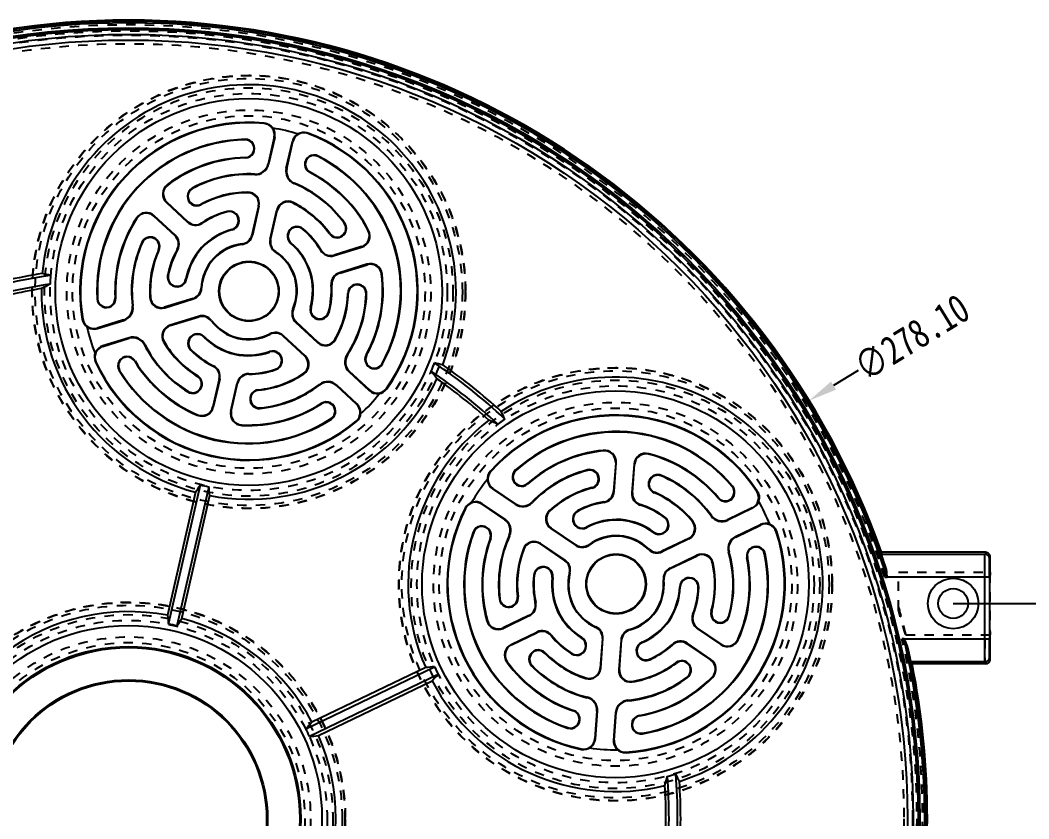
# Model space of a CAD drawing. Header units: millimetres. Extents: x -2414 to 10498, y -2238 to 649.
# Drawn here: x 61.9 to 237.4, y 76.9 to 216 of the extents above; entities that cross this region are included whole.
import ezdxf

# ---------------------------------------------------------------- set-up
doc = ezdxf.new("R2010")
doc.units = ezdxf.units.MM
doc.header["$LTSCALE"] = 16.335
doc.header["$PDMODE"] = 3
doc.header["$PDSIZE"] = 0.3125
doc.linetypes.add('HIDDEN', pattern=[0.2, 0.1, -0.1])
doc.layers.get('0').update_dxf_attribs({"linetype": 'CONTINUOUS'})
doc.layers.get('Defpoints').update_dxf_attribs({"linetype": 'CONTINUOUS'})
doc.layers.add('DEFAULT_2', color=8, linetype='HIDDEN')
doc.styles.get("Standard").update_dxf_attribs({"font": 'txt', "width": 0.8})
doc.dimstyles.new('01', dxfattribs={"dimtxt": 5, "dimasz": 5, "dimexe": 0, "dimexo": 0, "dimgap": 0, "dimtad": 0, "dimzin": 0, "dimdsep": 46, "dimtxsty": 'Standard', "dimcen": 0, "dimclrd": 4, "dimclre": 4, "dimclrt": 6, "dimazin": 0, "dimtfac": 1, "dimtofl": 0, "dimtmove": 0, "dimatfit": 3, "dimfxl": 0, "dimtolj": 1, "dimtzin": 0, "dimarcsym": 0})

# ---------------------------------------------------------------- blocks, each defined once
blk = doc.blocks.new('*D135')
at = {"color": 4, "linetype": 'ByBlock', "lineweight": -2, "transparency": 16777216}
blk.add_line((207.7, 154.97), (203.44, 152.35), dxfattribs=at)
at = {"color": 4, "linetype": 'ByBlock', "transparency": 16777216}
blk.add_solid([(203.01, 153.06), (203.88, 151.64), (199.18, 149.73)], dxfattribs=at)
at = {"layer": 'Defpoints', "color": 0, "linetype": 'ByBlock', "transparency": 16777216}
for p in [(199.18, 149.73), (-37.74, 4.11)]:
    blk.add_point(p, dxfattribs=at)
at = {"color": 6, "linetype": 'ByBlock', "transparency": 16777216, "insert": (217.07, 160.73), "char_height": 5, "attachment_point": 5, "rotation": 31.5755}
blk.add_mtext('\\A1;∅278.10', dxfattribs=at)
blk = doc.blocks.new('*D184')
at = {"color": 4, "linetype": 'ByBlock', "lineweight": -2, "transparency": 16777216}
for p, q in [((224.27, 114.42), (437.89, 114.42)), ((437.89, 109.42), (437.89, 90.66)), ((437.89, 44.42), (437.89, 75.99)), ((224.27, 39.42), (437.89, 39.42))]:
    blk.add_line(p, q, dxfattribs=at)
at = {"color": 4, "linetype": 'ByBlock', "transparency": 16777216}
for points in [[(437.05, 109.42), (438.72, 109.42), (437.89, 114.42)], [(437.05, 44.42), (438.72, 44.42), (437.89, 39.42)]]:
    blk.add_solid(points, dxfattribs=at)
at = {"layer": 'Defpoints', "color": 0, "linetype": 'ByBlock', "transparency": 16777216}
for p in [(224.27, 114.42), (224.27, 39.42), (437.89, 39.42)]:
    blk.add_point(p, dxfattribs=at)
at = {"color": 6, "linetype": 'ByBlock', "transparency": 16777216, "insert": (437.89, 83.32), "char_height": 5, "attachment_point": 5, "rotation": 90}
blk.add_mtext('\\A1;75.00', dxfattribs=at)

msp = doc.modelspace()

# ---------------------------------------------------------------- linework, layer by layer
at = {"color": 7, "linetype": 'Continuous'}
for p, q in [((104.343, 198.061), (104.335, 197.97)), ((100.997, 195.135), (100.995, 195.224)), ((106.071, 195.578), (105.004, 190.9)), ((106.158, 195.558), (105.09, 190.88)), ((106.158, 195.558), (106.071, 195.578)), ((111.967, 196.322), (111.935, 196.236)), ((108.18, 190.175), (109.247, 194.853)), ((108.266, 190.155), (109.334, 194.833)), ((109.334, 194.833), (109.247, 194.853)), ((101.067, 192.068), (101.069, 191.979)), ((113.713, 192.234), (113.754, 192.313)), ((105.004, 190.9), (105.09, 190.88)), ((108.18, 190.175), (108.266, 190.155)), ((102.706, 189.081), (102.711, 189.17)), ((112.32, 189.501), (112.28, 189.422)), ((82.264, 186.766), (82.199, 186.827)), ((87.479, 187.342), (87.532, 187.271)), ((91.864, 186.648), (91.822, 186.726)), ((109.548, 187.521), (109.582, 187.603)), ((101.459, 186.024), (101.46, 185.934)), ((87.38, 184.269), (87.319, 184.204)), ((87.319, 184.204), (90.973, 180.815)), ((91.034, 180.88), (87.38, 184.269)), ((93.332, 183.932), (93.374, 183.853)), ((97.88, 182.578), (97.857, 182.664)), ((103.338, 183.599), (102.188, 178.555)), ((103.425, 183.58), (102.274, 178.535)), ((103.425, 183.58), (103.338, 183.599)), ((105.364, 177.83), (106.514, 182.875)), ((105.45, 177.811), (106.601, 182.855)), ((106.601, 182.855), (106.514, 182.875)), ((109.346, 184.225), (109.306, 184.145)), ((82.081, 181.524), (82.156, 181.475)), ((85.199, 181.918), (85.138, 181.852)), ((85.138, 181.852), (88.792, 178.463)), ((88.852, 178.528), (85.199, 181.918)), ((90.973, 180.815), (91.034, 180.88)), ((93.552, 180.613), (93.502, 180.687)), ((98.694, 179.527), (98.717, 179.441)), ((111.076, 179.567), (111.134, 179.635)), ((118.262, 180.626), (118.334, 180.678)), ((122.515, 179.35), (122.436, 179.309)), ((88.792, 178.463), (88.852, 178.528)), ((102.188, 178.555), (102.274, 178.535)), ((105.364, 177.83), (105.45, 177.811)), ((115.762, 178.815), (115.69, 178.763)), ((83.103, 177.202), (83.021, 177.239)), ((85.921, 175.942), (86.002, 175.906)), ((89.247, 175.972), (89.17, 176.016)), ((93.432, 176.406), (93.498, 176.346)), ((100.52, 176.939), (100.509, 177.028)), ((106.252, 175.632), (106.301, 175.706)), ((109.02, 177.172), (108.962, 177.104)), ((114.124, 175.92), (114.201, 175.965)), ((121.271, 176.538), (116.509, 175.069)), ((116.536, 174.984), (121.298, 176.453)), ((121.298, 176.453), (121.271, 176.538)), ((126.963, 176.57), (127.049, 176.596)), ((95.558, 174.434), (95.493, 174.495)), ((116.509, 175.069), (116.536, 174.984)), ((112.408, 172.078), (112.323, 172.051)), ((122.217, 173.473), (117.455, 172.004)), ((117.481, 171.919), (122.243, 173.388)), ((122.243, 173.388), (122.217, 173.473)), ((87.612, 171.509), (87.524, 171.525)), ((90.715, 170.925), (90.802, 170.909)), ((109.637, 171.223), (109.722, 171.249)), ((117.455, 172.004), (117.481, 171.919)), ((124.855, 171.766), (124.767, 171.755)), ((93.432, 169.299), (93.343, 169.304)), ((115.991, 169.871), (116.08, 169.877)), ((75.324, 167.459), (75.235, 167.455)), ((78.387, 167.619), (78.476, 167.624)), ((84.444, 167.681), (84.533, 167.687)), ((91.946, 167.515), (87.002, 165.989)), ((87.029, 165.904), (91.973, 167.43)), ((91.973, 167.43), (91.946, 167.515)), ((118.975, 168.402), (118.886, 168.405)), ((122.061, 168.315), (122.15, 168.313)), ((81.489, 166.208), (81.4, 166.197)), ((87.002, 165.989), (87.029, 165.904)), ((109.326, 165.673), (109.408, 165.639)), ((112.48, 165.961), (112.394, 165.984)), ((115.528, 165.141), (115.614, 165.117)), ((72.658, 163.903), (72.747, 163.918)), ((79.847, 163.781), (75.263, 162.366)), ((75.289, 162.281), (79.874, 163.696)), ((79.874, 163.696), (79.847, 163.781)), ((92.907, 164.402), (87.963, 162.876)), ((87.989, 162.791), (92.933, 164.317)), ((92.933, 164.317), (92.907, 164.402)), ((95.166, 163.681), (95.095, 163.627)), ((109.891, 163.422), (109.83, 163.356)), ((109.83, 163.356), (113.624, 159.837)), ((113.684, 159.903), (109.891, 163.422)), ((75.263, 162.366), (75.289, 162.281)), ((87.963, 162.876), (87.989, 162.791)), ((80.808, 160.668), (76.223, 159.254)), ((76.25, 159.168), (80.834, 160.583)), ((80.834, 160.583), (80.808, 160.668)), ((86.829, 159.952), (86.906, 159.997)), ((93.838, 160.805), (93.901, 160.868)), ((99.816, 160.636), (99.797, 160.549)), ((105.327, 161.363), (105.367, 161.283)), ((107.675, 161.033), (107.615, 160.968)), ((107.615, 160.968), (111.408, 157.449)), ((111.469, 157.514), (107.675, 161.033)), ((113.624, 159.837), (113.684, 159.903)), ((116.723, 160.318), (116.646, 160.362)), ((76.223, 159.254), (76.25, 159.168)), ((83.558, 159.503), (83.478, 159.463)), ((91.603, 158.575), (91.54, 158.512)), ((105.277, 158.196), (105.248, 158.28)), ((74.964, 156.431), (75.046, 156.469)), ((81.791, 156.59), (81.867, 156.636)), ((99.172, 157.809), (99.191, 157.896)), ((111.408, 157.449), (111.469, 157.514)), ((118.748, 157.709), (118.822, 157.66)), ((122.154, 157.635), (122.076, 157.678)), ((79.17, 154.996), (79.094, 154.949)), ((95.469, 155.809), (95.43, 155.729)), ((106.323, 155.217), (106.353, 155.133)), ((119.174, 154.81), (119.113, 154.745)), ((119.113, 154.745), (122.631, 151.482)), ((122.692, 151.547), (119.174, 154.81)), ((124.845, 156.163), (124.923, 156.12)), ((92.705, 153.959), (92.751, 154.035)), ((96.497, 153.495), (95.388, 148.636)), ((96.584, 153.475), (95.475, 148.616)), ((96.584, 153.475), (96.497, 153.495)), ((98.516, 147.923), (99.624, 152.781)), ((98.603, 147.903), (99.711, 152.762)), ((99.711, 152.762), (99.624, 152.781)), ((101.64, 154.402), (101.641, 154.312)), ((111.222, 154.388), (111.172, 154.462)), ((91.087, 151.33), (91.04, 151.255)), ((103.329, 151.536), (103.32, 151.624)), ((113.975, 152.564), (114.03, 152.494)), ((116.958, 152.422), (116.898, 152.357)), ((116.898, 152.357), (120.415, 149.094)), ((120.476, 149.159), (116.958, 152.422)), ((122.631, 151.482), (122.692, 151.547)), ((125.705, 151.802), (125.631, 151.855)), ((114.304, 149.173), (114.256, 149.248)), ((95.388, 148.636), (95.475, 148.616)), ((98.516, 147.923), (98.603, 147.903)), ((103.647, 148.465), (103.656, 148.377)), ((120.415, 149.094), (120.476, 149.159)), ((92.678, 147.185), (92.713, 147.267)), ((115.974, 146.6), (116.023, 146.526)), ((120.387, 146.069), (120.329, 146.139)), ((100.416, 145.42), (100.42, 145.509)), ((167.566, 144.198), (167.573, 144.287)), ((95.784, 142.957), (95.764, 142.871)), ((163.353, 141.073), (163.362, 140.984)), ((171.267, 140.48), (171.245, 140.394)), ((165.516, 138.888), (165.144, 133.918)), ((165.233, 133.911), (165.605, 138.881)), ((165.605, 138.881), (165.516, 138.888)), ((143.701, 137.454), (143.769, 137.394)), ((148.144, 137.587), (148.085, 137.654)), ((160.611, 137.58), (160.589, 137.666)), ((168.714, 138.648), (168.342, 133.678)), ((168.431, 133.672), (168.803, 138.642)), ((168.803, 138.642), (168.714, 138.648)), ((150.179, 135.292), (150.238, 135.225)), ((173.458, 136.618), (173.493, 136.7)), ((92.376, 133.776), (87.491, 112.359)), ((87.687, 110.828), (93.217, 135.07)), ((94.676, 134.738), (89.146, 110.495)), ((144.124, 134.46), (144.074, 134.386)), ((144.074, 134.386), (148.038, 131.683)), ((148.088, 131.757), (144.124, 134.46)), ((161.383, 134.591), (161.405, 134.505)), ((165.144, 133.918), (165.233, 133.911)), ((168.342, 133.678), (168.431, 133.672)), ((172.25, 133.778), (172.215, 133.696)), ((185.788, 134.77), (185.856, 134.827)), ((190.162, 133.978), (190.086, 133.927)), ((89.987, 111.79), (94.872, 133.207)), ((142.289, 131.768), (142.239, 131.694)), ((142.239, 131.694), (146.203, 128.992)), ((146.254, 129.065), (142.289, 131.768)), ((148.038, 131.683), (148.088, 131.757)), ((151.009, 131.987), (150.945, 132.049)), ((163.48, 132.009), (163.466, 132.097)), ((183.434, 132.803), (183.366, 132.746)), ((139.297, 130.993), (139.378, 130.952)), ((154.004, 130.595), (154.064, 130.529)), ((158.971, 130.504), (158.929, 130.583)), ((169.792, 131.536), (169.819, 131.621)), ((189.298, 131.079), (184.975, 128.997)), ((189.336, 130.999), (185.014, 128.916)), ((189.336, 130.999), (189.298, 131.079)), ((146.203, 128.992), (146.254, 129.065)), ((166.429, 129.007), (166.423, 128.918)), ((174.027, 129.377), (174.08, 129.449)), ((178.953, 128.727), (178.884, 128.671)), ((182.121, 129.659), (182.194, 129.711)), ((184.975, 128.997), (185.014, 128.916)), ((140.797, 126.809), (140.714, 126.84)), ((154.276, 127.54), (154.225, 127.466)), ((154.225, 127.466), (158.501, 124.552)), ((158.551, 124.625), (154.276, 127.54)), ((160.45, 127.715), (160.491, 127.636)), ((172.15, 126.839), (172.097, 126.767)), ((186.389, 126.062), (190.712, 128.144)), ((186.427, 125.981), (190.75, 128.064)), ((190.75, 128.064), (190.712, 128.144)), ((193.556, 126.933), (193.469, 126.904)), ((143.678, 125.754), (143.761, 125.723)), ((147.057, 126.189), (146.976, 126.226)), ((152.441, 124.848), (152.391, 124.774)), ((152.391, 124.774), (156.666, 121.86)), ((156.716, 121.934), (152.441, 124.848)), ((166.213, 126.116), (166.219, 126.205)), ((178.229, 125.747), (173.568, 123.502)), ((178.268, 125.667), (173.606, 123.421)), ((178.268, 125.667), (178.229, 125.747)), ((186.389, 126.062), (186.427, 125.981)), ((149.448, 123.911), (149.531, 123.879)), ((158.501, 124.552), (158.551, 124.625)), ((160.872, 124.576), (160.82, 124.648)), ((171.265, 123.798), (171.327, 123.862)), ((173.568, 123.502), (173.606, 123.421)), ((185.166, 123.337), (185.252, 123.361)), ((191.448, 123.018), (191.536, 123.036)), ((211.799, 123.32), (211.799, 123.001)), ((211.799, 123.001), (229.814, 123.001)), ((229.92, 123.32), (211.8, 123.32)), ((229.92, 123.32), (229.814, 123.001)), ((156.666, 121.86), (156.716, 121.934)), ((174.981, 120.567), (179.643, 122.812)), ((175.02, 120.486), (179.681, 122.732)), ((179.681, 122.732), (179.643, 122.812)), ((182.463, 121.44), (182.376, 121.421)), ((188.443, 122.404), (188.356, 122.386)), ((230.614, 122.202), (230.72, 122.519)), ((230.72, 119.869), (230.72, 122.519)), ((157.56, 119.718), (157.474, 119.739)), ((174.981, 120.567), (175.02, 120.486)), ((151.347, 119.32), (151.259, 119.33)), ((154.484, 118.964), (154.573, 118.953)), ((173.816, 118.501), (173.905, 118.509)), ((230.561, 119.006), (212.757, 119.006)), ((229.761, 108.233), (229.761, 119.006)), ((230.561, 119.006), (230.561, 108.233)), ((176.746, 117.297), (176.657, 117.301)), ((179.901, 117.183), (179.99, 117.18)), ((145.361, 115.207), (145.273, 115.196)), ((148.425, 115.581), (148.514, 115.592)), ((151.595, 114.573), (151.508, 114.554)), ((158.079, 114.184), (157.999, 114.145)), ((155.467, 112.925), (155.547, 112.964)), ((172.48, 113.106), (172.553, 113.056)), ((178.95, 112.526), (179.033, 112.494)), ((182.234, 113.051), (182.148, 113.075)), ((143.112, 111.379), (143.198, 111.402)), ((150.426, 112.327), (145.936, 110.164)), ((150.465, 112.246), (145.975, 110.084)), ((150.465, 112.246), (150.426, 112.327)), ((174.876, 111.473), (174.802, 111.522)), ((185.209, 112.225), (185.294, 112.201)), ((145.936, 110.164), (145.975, 110.084)), ((147.329, 107.274), (151.818, 109.437)), ((147.367, 107.194), (151.857, 109.357)), ((151.857, 109.357), (151.818, 109.437)), ((154.342, 108.87), (154.273, 108.814)), ((162.083, 110.328), (162.046, 110.247)), ((167.946, 109.889), (167.971, 109.804)), ((179.771, 110.131), (179.721, 110.057)), ((179.721, 110.057), (183.839, 107.25)), ((183.889, 107.324), (179.771, 110.131)), ((230.72, 104.721), (230.72, 108.97)), ((147.329, 107.274), (147.367, 107.194)), ((159.576, 108.393), (159.623, 108.468)), ((163.201, 108.293), (162.815, 103.134)), ((162.904, 103.127), (163.29, 108.287)), ((163.29, 108.287), (163.201, 108.293)), ((166.45, 108.05), (166.063, 102.891)), ((166.152, 102.884), (166.538, 108.044)), ((166.538, 108.044), (166.45, 108.05)), ((170.138, 107.602), (170.102, 107.684)), ((175.384, 107.296), (175.444, 107.23)), ((177.964, 107.48), (177.914, 107.407)), ((177.914, 107.407), (182.032, 104.6)), ((182.082, 104.673), (177.964, 107.48)), ((183.839, 107.25), (183.889, 107.324)), ((186.863, 108.104), (186.781, 108.141)), ((215.718, 108.233), (230.561, 108.233)), ((141.743, 106.314), (141.663, 106.276)), ((153.154, 105.763), (153.218, 105.826)), ((157.9, 105.718), (157.852, 105.642)), ((146.556, 104.228), (146.629, 104.28)), ((150.952, 103.6), (150.888, 103.538)), ((171.397, 104.708), (171.433, 104.626)), ((176.096, 104.046), (176.043, 104.118)), ((182.032, 104.6), (182.082, 104.673)), ((229.814, 104.238), (216.951, 104.238)), ((229.92, 103.92), (217.123, 103.92)), ((229.814, 104.238), (229.92, 103.92)), ((230.72, 104.721), (230.614, 105.037)), ((111.575, 92.613), (133.977, 103.404)), ((134.626, 102.056), (112.224, 91.265)), ((132.44, 103.254), (112.65, 93.721)), ((162.815, 103.134), (162.904, 103.127)), ((166.063, 102.891), (166.152, 102.884)), ((187.463, 102.893), (187.536, 102.842)), ((113.76, 91.415), (133.551, 100.948)), ((160.305, 101.371), (160.332, 101.455)), ((168.372, 100.767), (168.358, 100.855)), ((177.952, 101.58), (178.006, 101.508)), ((182.393, 101.546), (182.329, 101.609)), ((160.596, 98.081), (160.575, 97.995)), ((167.594, 97.557), (167.602, 97.469)), ((158.15, 95.71), (158.178, 95.794)), ((162.256, 95.667), (161.898, 90.882)), ((161.987, 90.875), (162.345, 95.66)), ((162.345, 95.66), (162.256, 95.667)), ((165.505, 95.423), (165.146, 90.639)), ((165.235, 90.632), (165.593, 95.417)), ((165.593, 95.417), (165.505, 95.423)), ((169.66, 94.848), (169.645, 94.936)), ((157.179, 92.8), (157.151, 92.715)), ((170.187, 91.826), (170.202, 91.739)), ((161.898, 90.882), (161.987, 90.875)), ((165.146, 90.639), (165.235, 90.632)), ((159.516, 89.019), (159.534, 89.107)), ((167.314, 88.435), (167.308, 88.525))]:
    msp.add_line(p, q, dxfattribs=at)
for centre, radius in [((80.72, 76.92), 137.726), ((80.72, 76.92), 137.427), ((80.72, 76.92), 136.583), ((80.72, 76.92), 135.588), ((101.644, 168.646), 33.666), ((101.671, 168.764), 5.216), ((101.671, 168.764), 5.127), ((165.481, 117.749), 33.666), ((165.591, 117.802), 5.216), ((165.591, 117.802), 5.127), ((224.27, 114.42), 4.4), ((224.27, 114.42), 2.6), ((80.72, 76.92), 33.666), ((80.72, 76.92), 29.997), ((80.72, 76.92), 29.803), ((80.72, 76.92), 24.197), ((80.72, 76.92), 24.018)]:
    msp.add_circle(centre, radius, dxfattribs=at)
for centre, radius, start, end in [((80.72, 76.92), 139.05, 19.49307, 160.50693), ((80.72, 76.92), 138.583, 17.67954, 162.32046), ((80.72, 76.92), 138.883, 18.29371, 161.70629), ((101.644, 168.646), 36.08, 339.39344, 174.90656), ((101.671, 168.764), 29.418, 84.78875, 189.51208), ((101.671, 168.764), 29.327, 84.78792, 189.51208), ((104.156, 196.014), 1.964, 347.15, 84.78792), ((101.644, 168.646), 28.816, 72.72528, 81.57472), ((104.156, 196.014), 2.053, 347.15, 33.61687), ((101.604, 168.626), 26.605, 91.31266, 136.8333), ((101.604, 168.626), 26.516, 91.31266, 136.83223), ((101.032, 193.601), 1.623, 271.31265, 91.31266), ((101.032, 193.601), 1.534, 271.31265, 91.31266), ((111.248, 194.397), 2.053, 120.68313, 167.15), ((111.248, 194.397), 1.964, 69.51208, 167.15), ((101.671, 168.764), 29.327, 324.78792, 69.51208), ((101.671, 168.764), 29.418, 324.78792, 69.51127), ((101.604, 168.626), 23.449, 91.31265, 127.04197), ((101.604, 168.626), 23.36, 91.31265, 127.04197), ((113.017, 190.867), 1.623, 62.98734, 242.98735), ((113.017, 190.867), 1.534, 62.98734, 242.98735), ((101.67, 168.61), 26.516, 17.46777, 62.98734), ((101.67, 168.61), 26.605, 17.46671, 62.98734), ((102.831, 191.395), 2.317, 266.9154, 347.15), ((102.831, 191.395), 2.228, 266.9154, 347.15), ((110.439, 189.66), 2.317, 167.15, 247.3846), ((110.439, 189.66), 2.228, 167.15, 247.3846), ((101.604, 168.626), 20.575, 86.9154, 118.38878), ((101.604, 168.626), 20.486, 86.9154, 118.38878), ((101.67, 168.61), 23.36, 27.25803, 62.98735), ((101.67, 168.61), 23.449, 27.25803, 62.98735), ((101.804, 168.841), 26.605, 137.46671, 182.98734), ((101.804, 168.841), 26.516, 137.46777, 182.98734), ((88.713, 185.706), 2.049, 127.04197, 227.14999), ((88.713, 185.706), 1.96, 127.04197, 227.14999), ((92.598, 185.29), 1.633, 118.38878, 298.38878), ((92.598, 185.29), 1.543, 118.38878, 298.38878), ((101.67, 168.61), 20.486, 35.91122, 67.3846), ((101.67, 168.61), 20.575, 35.91122, 67.3846), ((101.604, 168.626), 17.399, 90.47723, 118.38878), ((101.604, 168.626), 17.31, 90.47723, 118.38878), ((101.476, 184.024), 1.999, 347.15, 90.47723), ((101.476, 184.024), 1.91, 347.15, 90.47723), ((108.464, 182.43), 1.999, 63.82277, 167.15), ((101.604, 168.626), 14.53, 104.94462, 123.89092), ((98.287, 181.053), 1.668, 284.94461, 104.94462), ((98.287, 181.053), 1.579, 284.94461, 104.94462), ((108.464, 182.43), 1.91, 63.82277, 167.15), ((101.67, 168.61), 17.31, 35.91122, 63.82277), ((101.67, 168.61), 17.399, 35.91122, 63.82277), ((101.804, 168.841), 23.449, 147.25803, 182.98735), ((101.804, 168.841), 23.36, 147.25803, 182.98735), ((83.805, 180.415), 2.049, 47.15001, 147.25803), ((83.805, 180.415), 1.96, 47.15001, 147.25803), ((92.39, 182.342), 1.994, 227.14999, 303.89092), ((101.604, 168.626), 14.441, 104.94462, 123.89092), ((92.39, 182.342), 2.084, 227.14999, 303.89092), ((101.604, 168.626), 11.284, 104.94461, 136.40325), ((101.604, 168.626), 11.194, 104.94461, 136.39731), ((110.048, 178.37), 1.668, 49.35538, 229.35539), ((110.048, 178.37), 1.579, 49.35538, 229.35539), ((101.67, 168.61), 14.441, 30.40908, 49.35538), ((101.67, 168.61), 14.53, 30.40908, 49.35538), ((117.012, 179.721), 1.633, 215.91122, 35.91122), ((117.012, 179.721), 1.543, 215.91122, 35.91122), ((120.693, 178.411), 1.96, 287.15001, 27.25803), ((120.693, 178.411), 2.049, 287.15001, 27.25803), ((84.512, 176.572), 1.633, 335.91159, 155.91122), ((84.512, 176.572), 1.543, 335.91122, 155.91122), ((87.435, 177.001), 1.994, 330.40908, 47.15001), ((87.435, 177.001), 2.084, 330.40908, 47.15001), ((100.252, 178.996), 1.985, 277.42843, 347.15), ((100.252, 178.996), 2.074, 277.42843, 347.15), ((107.386, 177.369), 2.074, 167.15, 236.87157), ((107.386, 177.369), 1.985, 167.15, 236.87157), ((101.804, 168.841), 20.575, 155.91122, 187.3846), ((101.804, 168.841), 20.486, 155.91122, 187.3846), ((101.804, 168.841), 17.399, 155.91122, 183.82277), ((101.804, 168.841), 17.31, 155.91119, 183.82277), ((101.804, 168.841), 14.53, 150.40908, 169.35538), ((101.804, 168.841), 14.441, 150.40908, 169.35538), ((101.804, 168.841), 11.284, 137.89675, 169.35539), ((101.804, 168.841), 11.194, 137.90269, 169.35539), ((101.604, 168.626), 8.473, 97.42843, 136.15557), ((101.604, 168.626), 8.384, 97.42843, 136.145), ((101.67, 168.61), 8.384, 18.155, 56.87157), ((101.67, 168.61), 8.473, 18.14443, 56.87157), ((101.67, 168.61), 11.194, 17.90269, 49.35539), ((101.67, 168.61), 11.284, 17.89675, 49.35539), ((115.921, 176.974), 2.084, 210.40908, 287.15001), ((115.921, 176.974), 1.994, 210.40908, 287.15001), ((101.583, 168.891), 26.516, 331.31266, 16.83223), ((101.583, 168.891), 26.605, 331.31266, 16.8333), ((101.804, 168.841), 8.473, 138.14443, 176.87157), ((101.804, 168.841), 8.384, 138.155, 176.87157), ((101.583, 168.891), 11.284, 344.94461, 16.40325), ((122.821, 171.515), 2.049, 7.04197, 107.14999), ((122.821, 171.515), 1.96, 7.04197, 107.14999), ((80.72, 76.92), 95.578, 98.16408, 107.56592), ((80.72, 76.92), 96.11, 98.98743, 106.74257), ((42.49, 64.091), 110.231, 77.07475, 77.84218), ((101.644, 168.646), 34.617, 175.22333, 177.75282), ((89.163, 171.217), 1.668, 169.35538, 349.35539), ((89.163, 171.217), 1.579, 169.35538, 349.35539), ((101.583, 168.891), 8.384, 337.42843, 16.145), ((101.583, 168.891), 8.473, 337.42843, 16.15557), ((101.583, 168.891), 11.194, 344.94461, 16.39731), ((118.07, 170.013), 2.084, 107.14999, 183.89092), ((118.07, 170.013), 1.994, 107.14999, 183.89092), ((101.583, 168.891), 23.36, 331.31265, 7.04197), ((101.583, 168.891), 23.449, 331.31265, 7.04197), ((80.72, 76.92), 94.082, 98.35242, 107.37758), ((80.72, 76.92), 93.55, 99.32092, 106.40908), ((101.644, 168.646), 36.08, 179.06599, 255.11701), ((109.414, 86.391), 93.731, 116.86823, 117.89069), ((91.361, 169.412), 1.985, 287.15, 356.87157), ((91.361, 169.412), 2.074, 287.15, 356.87157), ((101.583, 168.891), 14.441, 344.94462, 3.89092), ((101.583, 168.891), 14.53, 344.94462, 3.89092), ((120.518, 168.359), 1.633, 358.38878, 178.38878), ((120.518, 168.359), 1.543, 358.38878, 178.38878), ((76.856, 167.539), 1.623, 182.98734, 2.98735), ((76.856, 167.539), 1.534, 182.98734, 2.98735), ((86.439, 167.814), 1.999, 183.82277, 287.15), ((86.439, 167.814), 1.91, 183.82277, 287.15), ((101.583, 168.891), 17.31, 330.47723, 358.38878), ((101.583, 168.891), 17.399, 330.47723, 358.38878), ((101.583, 168.891), 20.486, 326.9154, 358.38878), ((101.583, 168.891), 20.575, 326.9154, 358.38878), ((79.19, 165.91), 2.228, 287.15, 7.3846), ((79.19, 165.91), 2.317, 287.15, 7.3846), ((111.241, 164.877), 2.074, 157.42843, 227.15), ((111.241, 164.877), 1.985, 157.42843, 227.15), ((114.004, 165.551), 1.668, 164.94461, 344.94462), ((114.004, 165.551), 1.579, 164.94461, 344.94462), ((74.681, 164.244), 2.052, 189.55487, 287.15), ((74.684, 164.243), 1.964, 189.51208, 287.15), ((93.519, 162.42), 2.074, 37.42843, 107.15), ((93.519, 162.42), 1.985, 37.42843, 107.15), ((101.824, 168.776), 8.473, 217.42843, 256.15557), ((101.824, 168.776), 8.384, 217.42843, 256.145), ((101.644, 168.646), 28.816, 192.14149, 201.78217), ((88.553, 160.966), 1.999, 107.15, 210.47723), ((88.553, 160.966), 1.91, 107.15, 210.47723), ((106.265, 159.512), 2.074, 47.15, 116.87157), ((81.491, 158.454), 2.317, 26.9154, 107.15), ((81.491, 158.454), 2.228, 26.9154, 107.15), ((101.824, 168.776), 17.399, 210.47723, 238.38878), ((101.824, 168.776), 17.31, 210.47723, 238.38878), ((92.72, 159.69), 1.668, 44.94461, 224.94462), ((92.72, 159.69), 1.579, 44.94461, 224.94462), ((101.824, 168.776), 11.284, 224.94461, 256.40325), ((101.824, 168.776), 11.194, 224.94461, 256.39731), ((101.537, 168.842), 8.473, 258.14443, 296.87157), ((101.537, 168.842), 8.384, 258.155, 296.87157), ((106.265, 159.512), 1.985, 47.15, 116.87157), ((114.983, 161.303), 1.999, 227.15, 330.47723), ((114.983, 161.303), 1.91, 227.15, 330.47723), ((76.825, 157.29), 2.05, 107.15, 204.76347), ((76.829, 157.292), 1.964, 107.15, 204.78792), ((101.824, 168.776), 20.575, 206.9154, 238.38878), ((101.824, 168.776), 20.486, 206.9154, 238.38878), ((101.824, 168.776), 14.53, 224.94462, 243.89092), ((101.824, 168.776), 14.441, 224.94462, 243.89092), ((101.537, 168.842), 11.284, 257.89675, 289.35539), ((101.537, 168.842), 11.194, 257.90269, 289.35539), ((105.8, 156.707), 1.668, 289.35538, 109.35539), ((105.8, 156.707), 1.579, 289.35538, 109.35539), ((101.671, 168.764), 29.417, 204.78792, 309.51208), ((101.671, 168.764), 29.327, 204.78792, 309.51208), ((80.481, 155.793), 1.623, 31.31265, 211.31266), ((80.481, 155.793), 1.534, 31.31265, 211.31266), ((101.824, 168.776), 23.449, 211.31265, 247.04197), ((101.824, 168.776), 23.36, 211.31265, 247.04197), ((110.109, 156.049), 1.91, 303.82277, 47.15), ((110.109, 156.049), 1.999, 303.82277, 47.15), ((120.689, 156.444), 2.317, 146.9154, 227.15), ((120.689, 156.444), 2.228, 146.9154, 227.15), ((123.499, 156.899), 1.623, 151.31265, 331.31266), ((123.499, 156.899), 1.534, 151.31265, 331.31266), ((101.644, 168.646), 34.617, 336.54718, 339.07667), ((80.72, 76.92), 95.578, 46.73408, 56.13592), ((109.604, 48.782), 110.231, 76.45782, 77.22525), ((101.824, 168.776), 26.605, 211.31266, 256.8333), ((101.824, 168.776), 26.516, 211.31266, 256.83223), ((94.552, 153.938), 1.994, 347.15004, 63.89092), ((94.552, 153.938), 2.084, 347.15004, 63.89092), ((101.537, 168.842), 14.441, 270.40908, 289.35538), ((101.537, 168.842), 14.53, 270.40908, 289.35538), ((58.971, 97.897), 93.731, 36.40931, 37.43177), ((80.72, 76.92), 94.082, 46.92242, 55.94758), ((80.72, 76.92), 96.11, 47.55743, 55.31257), ((91.896, 152.645), 1.633, 238.38878, 58.38878), ((91.896, 152.645), 1.543, 238.38878, 58.38878), ((101.644, 168.646), 36.08, 259.18299, 335.23401), ((101.655, 152.318), 2.084, 90.40908, 167.14995), ((101.655, 152.318), 1.994, 90.40908, 167.14995), ((101.537, 168.842), 17.31, 275.91122, 303.82277), ((101.537, 168.842), 17.399, 275.91122, 303.82277), ((115.382, 150.723), 2.317, 47.15, 127.3846), ((115.382, 150.723), 2.228, 47.15, 127.3846), ((80.72, 76.92), 93.55, 47.89092, 54.97908), ((165.481, 117.749), 36.08, 287.96344, 123.47656), ((103.488, 150), 1.633, 95.91122, 275.91122), ((103.488, 150), 1.543, 95.91122, 275.91122), ((101.537, 168.842), 20.486, 275.91122, 307.3846), ((101.537, 168.842), 20.575, 275.91122, 307.3846), ((124.029, 152.987), 2.052, 227.15, 324.74513), ((124.027, 152.987), 1.964, 227.15, 324.78792), ((101.537, 168.842), 23.36, 267.25803, 302.98735), ((115.139, 147.887), 1.623, 302.98734, 122.98735), ((115.139, 147.887), 1.534, 302.98734, 122.98735), ((101.644, 168.646), 28.816, 312.51783, 322.15851), ((93.477, 149.072), 2.049, 247.04197, 347.15004), ((93.477, 149.072), 1.96, 247.04197, 347.15004), ((100.514, 147.467), 2.049, 167.14996, 267.25803), ((100.514, 147.467), 1.96, 167.14996, 267.25803), ((101.537, 168.842), 23.449, 267.25803, 302.98735), ((119.08, 147.654), 1.964, 309.51208, 47.15), ((119.082, 147.65), 2.05, 309.53653, 47.15), ((46.855, 98.811), 110.231, 25.64475, 26.41218), ((101.537, 168.842), 26.605, 257.46671, 302.98734), ((101.537, 168.842), 26.516, 257.46777, 302.98734), ((165.481, 117.749), 36.08, 127.63599, 203.68701), ((106.015, 60.39), 93.731, 65.43823, 66.46069), ((165.591, 117.802), 29.418, 33.35875, 138.08208), ((165.591, 117.802), 29.327, 33.35792, 138.08208), ((165.481, 117.749), 34.617, 123.79333, 126.32282), ((165.734, 117.745), 26.605, 86.03671, 131.55734), ((165.734, 117.745), 26.516, 86.03777, 131.55734), ((165.441, 117.767), 26.516, 39.88266, 85.40223), ((165.441, 117.767), 26.605, 39.88266, 85.4033), ((165.734, 117.745), 23.449, 95.82803, 131.55735), ((165.734, 117.745), 23.36, 95.82803, 131.55735), ((163.561, 139.034), 2.049, 355.72001, 95.82803), ((163.561, 139.034), 1.96, 355.72001, 95.82803), ((170.758, 138.495), 2.049, 75.61197, 175.71999), ((165.441, 117.767), 23.449, 39.88265, 75.61197), ((170.758, 138.495), 1.96, 75.61197, 175.71999), ((165.441, 117.767), 23.36, 39.88265, 75.61197), ((145.229, 136.085), 2.052, 138.12487, 235.72), ((145.23, 136.082), 1.964, 138.08208, 235.72), ((149.161, 136.439), 1.623, 131.55734, 311.55735), ((149.161, 136.439), 1.534, 131.55734, 311.55735), ((165.734, 117.745), 20.575, 104.48122, 135.9546), ((165.734, 117.745), 20.486, 104.48122, 135.9546), ((160.997, 136.085), 1.633, 284.48122, 104.48122), ((160.997, 136.085), 1.543, 284.48055, 104.48122), ((165.481, 117.749), 28.816, 140.71149, 150.35217), ((172.854, 135.198), 1.633, 66.95878, 246.95878), ((172.854, 135.198), 1.543, 66.95878, 246.95878), ((165.441, 117.767), 20.486, 35.4854, 66.95878), ((165.441, 117.767), 20.575, 35.4854, 66.95878), ((101.644, 168.646), 34.617, 255.91185, 258.38815), ((165.734, 117.745), 17.399, 104.48128, 132.39277), ((165.734, 117.745), 17.31, 104.48122, 132.39277), ((163.155, 134.067), 1.994, 278.97908, 355.72001), ((163.155, 134.067), 2.084, 278.97908, 355.72001), ((170.42, 133.523), 2.084, 175.71999, 252.46092), ((170.42, 133.523), 1.994, 175.71999, 252.46092), ((165.441, 117.767), 17.31, 39.04723, 66.95878), ((165.441, 117.767), 17.399, 39.04723, 66.95878), ((184.611, 133.786), 1.623, 219.88265, 39.88266), ((184.611, 133.786), 1.534, 219.88265, 39.88266), ((188.446, 132.848), 1.964, 295.72, 33.35792), ((141.129, 130.073), 2.05, 55.72, 153.33347), ((141.133, 130.072), 1.964, 55.72, 153.35792), ((149.343, 133.598), 2.317, 235.72, 315.9546), ((149.343, 133.598), 2.228, 235.72, 315.9546), ((165.734, 117.745), 14.53, 98.97908, 117.92538), ((165.734, 117.745), 14.441, 98.97908, 117.92538), ((188.446, 132.848), 2.053, 295.72, 342.18687), ((165.481, 117.749), 28.816, 21.29528, 30.14472), ((165.591, 117.802), 29.417, 153.35792, 258.08208), ((165.591, 117.802), 29.327, 153.35792, 258.08208), ((155.352, 129.118), 1.999, 132.39277, 235.72), ((155.352, 129.118), 1.91, 132.39277, 235.72), ((159.71, 129.109), 1.668, 117.92538, 297.92539), ((159.71, 129.109), 1.579, 117.92538, 297.92539), ((165.441, 117.767), 14.441, 53.51462, 72.46092), ((165.441, 117.767), 14.53, 53.51462, 72.46092), ((144.948, 127.151), 2.228, 335.4854, 55.72), ((144.948, 127.151), 2.317, 335.4854, 55.72), ((165.734, 117.745), 11.284, 86.46675, 117.92539), ((165.734, 117.745), 11.194, 86.47269, 117.92539), ((165.441, 117.767), 11.194, 53.51461, 84.96731), ((165.441, 117.767), 11.284, 53.51461, 84.97325), ((173.089, 128.108), 1.668, 233.51461, 53.51462), ((173.089, 128.108), 1.579, 233.51461, 53.51462), ((177.4, 127.468), 1.91, 295.72, 39.04723), ((177.4, 127.468), 1.999, 295.72, 39.04723), ((184.008, 131.004), 2.317, 215.4854, 295.72), ((184.008, 131.004), 2.228, 215.4854, 295.72), ((191.602, 126.295), 2.053, 69.25313, 115.72), ((191.602, 126.295), 1.964, 18.08208, 115.72), ((165.696, 117.689), 26.605, 159.88266, 205.4033), ((165.696, 117.689), 26.516, 159.88266, 205.40223), ((142.237, 126.282), 1.623, 339.88265, 159.88266), ((142.237, 126.282), 1.534, 339.88265, 159.88266), ((165.591, 117.802), 29.327, 273.35792, 18.08208), ((165.591, 117.802), 29.418, 273.35792, 18.08127), ((165.696, 117.689), 23.449, 159.88265, 195.61197), ((165.696, 117.689), 23.36, 159.88265, 195.61197), ((165.696, 117.689), 20.575, 155.4854, 186.95878), ((165.696, 117.689), 20.486, 155.4854, 186.95878), ((151.315, 123.196), 1.999, 55.72, 159.04723), ((151.315, 123.196), 1.91, 55.72, 159.04723), ((165.734, 117.745), 8.473, 86.71443, 125.44157), ((165.734, 117.745), 8.384, 86.725, 125.44157), ((165.441, 117.767), 8.384, 45.99843, 84.715), ((165.441, 117.767), 8.473, 45.99843, 84.72557), ((187.394, 123.974), 2.317, 115.72, 195.9546), ((187.394, 123.974), 2.228, 115.72, 195.9546), ((165.696, 117.689), 17.399, 159.04723, 186.95878), ((165.696, 117.689), 17.31, 159.04723, 186.95878), ((159.669, 126.266), 2.074, 235.72, 305.44157), ((159.669, 126.266), 1.985, 235.72, 305.44157), ((172.706, 125.29), 2.074, 225.99843, 295.72), ((172.706, 125.29), 1.985, 225.99843, 295.72), ((180.51, 121.011), 1.999, 12.39277, 115.72), ((180.51, 121.011), 1.91, 12.39277, 115.72), ((165.47, 117.706), 20.486, 344.48122, 15.9546), ((165.47, 117.706), 20.575, 344.48122, 15.9546), ((165.47, 117.706), 26.516, 326.03777, 11.55734), ((165.47, 117.706), 26.605, 326.03671, 11.55734), ((189.946, 122.711), 1.623, 11.55734, 191.55735), ((189.946, 122.711), 1.534, 11.55734, 191.55735), ((229.814, 122.2), 0.8, 0.07653, 89.97153), ((229.92, 122.52), 0.8, 359.93247, 89.97583), ((155.548, 120.22), 1.985, 345.99843, 55.72), ((155.548, 120.22), 2.074, 345.99843, 55.72), ((165.47, 117.706), 17.31, 344.48122, 12.39277), ((165.47, 117.706), 17.399, 344.48122, 12.39277), ((165.47, 117.706), 23.36, 335.82803, 11.55735), ((165.47, 117.706), 23.449, 335.82803, 11.55735), ((152.916, 119.142), 1.668, 353.51461, 173.51462), ((152.916, 119.142), 1.579, 353.51461, 173.51462), ((165.696, 117.689), 8.473, 165.99843, 204.72557), ((165.696, 117.689), 8.384, 165.99843, 204.715), ((175.882, 118.698), 2.074, 115.72, 185.44157), ((175.882, 118.698), 1.985, 115.72, 185.44157), ((165.696, 117.689), 14.53, 173.51462, 192.46092), ((165.696, 117.689), 14.441, 173.51462, 192.46092), ((165.696, 117.689), 11.284, 173.51461, 204.97325), ((165.696, 117.689), 11.194, 173.51461, 204.96731), ((165.47, 117.706), 8.384, 326.725, 5.44157), ((165.47, 117.706), 8.473, 326.71443, 5.44157), ((178.324, 117.24), 1.668, 357.92538, 177.92539), ((178.324, 117.24), 1.579, 357.92538, 177.92539), ((165.47, 117.706), 11.194, 326.47269, 357.92539), ((165.47, 117.706), 11.284, 326.46675, 357.92539), ((165.47, 117.706), 14.441, 338.97908, 357.92538), ((165.47, 117.706), 14.53, 338.97908, 357.92538), ((146.893, 115.394), 1.633, 186.95878, 6.95878), ((146.893, 115.394), 1.543, 186.95878, 6.95878), ((149.561, 114.124), 1.994, 295.72004, 12.46092), ((149.561, 114.124), 2.084, 295.72004, 12.46092), ((165.568, 117.954), 8.473, 206.71443, 245.44157), ((165.568, 117.954), 8.384, 206.725, 245.44157), ((80.72, 76.92), 36.08, 79.18299, 126.54701), ((165.568, 117.954), 11.284, 206.46675, 237.92539), ((165.568, 117.954), 11.194, 206.47269, 237.92539), ((165.636, 117.949), 8.384, 285.99843, 324.715), ((165.636, 117.949), 8.473, 285.99843, 324.72557), ((180.894, 111.779), 2.084, 158.97908, 235.72001), ((180.894, 111.779), 1.994, 158.97908, 235.72001), ((183.721, 112.638), 1.633, 164.48122, 344.48122), ((183.721, 112.638), 1.543, 164.48122, 344.48122), ((80.72, 76.92), 34.617, 75.91185, 78.38815), ((80.72, 76.92), 36.08, 27.75299, 75.11701), ((145.086, 111.93), 2.049, 195.61197, 295.72004), ((145.086, 111.93), 1.96, 195.61197, 295.72004), ((165.636, 117.949), 11.194, 293.51461, 324.96731), ((165.636, 117.949), 11.284, 293.51461, 324.97325), ((152.723, 107.56), 2.084, 38.97908, 115.71995), ((152.723, 107.56), 1.994, 38.97908, 115.71995), ((165.568, 117.954), 14.441, 218.97908, 237.92538), ((161.221, 108.441), 1.985, 355.72, 65.44157), ((161.221, 108.441), 2.074, 355.72, 65.44157), ((168.518, 107.895), 2.074, 105.99843, 175.72), ((168.518, 107.895), 1.985, 105.99843, 175.72), ((148.218, 105.428), 2.049, 115.71996, 215.82803), ((148.218, 105.428), 1.96, 115.71996, 215.82803), ((165.568, 117.954), 14.53, 218.97908, 237.92538), ((158.738, 107.055), 1.668, 237.92538, 57.92539), ((158.738, 107.055), 1.579, 237.92538, 57.92539), ((170.767, 106.155), 1.668, 113.51461, 293.51462), ((170.767, 106.155), 1.579, 113.51461, 293.51462), ((165.636, 117.949), 14.441, 293.51462, 312.46092), ((165.636, 117.949), 14.53, 293.51462, 312.46092), ((176.791, 105.758), 2.084, 55.71999, 132.46092), ((176.791, 105.758), 1.994, 55.71999, 132.46092), ((184.993, 108.943), 2.049, 235.72001, 335.82803), ((184.993, 108.943), 1.96, 235.72001, 335.82803), ((80.72, 76.92), 138.583, 346.941, 13.059), ((165.568, 117.954), 26.605, 206.03671, 251.55734), ((165.568, 117.954), 26.516, 206.03777, 251.55734), ((152.053, 104.682), 1.633, 44.48122, 224.48122), ((152.053, 104.682), 1.543, 44.48122, 224.48122), ((165.568, 117.954), 17.399, 224.48122, 252.39277), ((165.568, 117.954), 17.31, 224.48122, 252.39277), ((80.72, 76.92), 138.883, 347.60706, 12.39294), ((165.568, 117.954), 23.449, 215.82803, 251.55735), ((165.568, 117.954), 23.36, 215.82803, 251.55735), ((165.568, 117.954), 20.486, 224.48122, 255.9546), ((165.636, 117.949), 17.31, 279.04723, 306.95878), ((165.636, 117.949), 17.399, 279.04723, 306.95876), ((177.024, 102.813), 1.633, 306.95878, 126.95878), ((177.024, 102.813), 1.543, 306.95878, 126.95895), ((180.928, 102.98), 1.96, 315.61197, 55.71999), ((180.928, 102.98), 2.049, 315.61197, 55.71999), ((80.72, 76.92), 139.05, 348.80348, 11.19652), ((229.814, 105.039), 0.8, 270.02845, 359.92349), ((229.92, 104.719), 0.8, 270.02417, 0.06753), ((165.481, 117.749), 34.617, 204.48185, 206.95815), ((165.568, 117.954), 20.575, 224.48122, 255.9546), ((160.91, 103.276), 1.999, 252.39277, 355.72), ((160.91, 103.276), 1.91, 252.39277, 355.72), ((168.057, 102.741), 1.999, 175.72, 279.04723), ((168.057, 102.741), 1.91, 175.72, 279.04723), ((165.636, 117.949), 26.516, 279.88266, 325.40223), ((165.636, 117.949), 26.605, 279.88266, 325.4033), ((165.481, 117.749), 36.08, 207.75299, 283.80401), ((165.636, 117.949), 20.486, 275.4854, 306.95878), ((165.636, 117.949), 20.575, 275.4854, 306.95878), ((165.636, 117.949), 23.36, 279.88265, 315.61197), ((165.636, 117.949), 23.449, 279.88265, 315.61197), ((160.034, 95.833), 2.228, 355.72, 75.9546), ((160.034, 95.833), 2.317, 355.72, 75.9546), ((167.815, 95.251), 2.317, 95.4854, 175.72), ((167.815, 95.251), 2.228, 95.4854, 175.72), ((157.665, 94.255), 1.623, 251.55734, 71.55735), ((157.665, 94.255), 1.534, 251.55734, 71.55735), ((169.923, 93.337), 1.623, 99.88265, 279.88266), ((169.923, 93.337), 1.534, 99.88265, 279.88266), ((80.72, 76.92), 34.617, 24.48185, 26.95815), ((80.72, 76.92), 36.08, 336.32299, 23.68701), ((159.938, 91.025), 2.05, 258.10653, 355.72), ((159.94, 91.028), 1.964, 258.08208, 355.72), ((167.195, 90.484), 2.052, 175.72, 273.31513), ((167.193, 90.486), 1.964, 175.72, 273.35792), ((165.481, 117.749), 28.816, 261.08783, 270.72851), ((83.562, 107.003), 93.731, 344.97931, 346.00177), ((165.481, 117.749), 34.617, 285.11718, 287.64667), ((80.72, 76.92), 94.082, 355.49242, 4.51758), ((76.729, 36.793), 110.231, 25.02782, 25.79525), ((80.72, 76.92), 95.578, 355.30408, 4.70592), ((80.72, 76.92), 93.55, 356.46092, 3.54908), ((80.72, 76.92), 96.11, 356.12743, 3.88257)]:
    msp.add_arc(centre, radius, start, end, dxfattribs=at)
msp.add_ellipse((80.72, 21.46), major_axis=(0, 166.514), ratio=0.9429048, start_param=-1.0527189, end_param=-1.0505133, dxfattribs=at)
for points, knots in [([(104.343, 198.061), (104.645, 198.034), (105.244, 197.84), (105.698, 197.403), (105.866, 197.151)], [0, 0, 0, 0, 0.4999992, 1, 1, 1, 1]), ([(110.201, 196.162), (110.461, 196.317), (111.059, 196.513), (111.683, 196.428), (111.967, 196.322)], [0, 0, 0, 0, 0.5000008, 1, 1, 1, 1]), ([(190.162, 133.978), (190.329, 133.725), (190.551, 133.135), (190.493, 132.509), (190.4, 132.22)], [0, 0, 0, 0, 0.4999992, 1, 1, 1, 1]), ([(192.329, 128.214), (192.613, 128.107), (193.139, 127.762), (193.462, 127.221), (193.556, 126.933)], [0, 0, 0, 0, 0.5000008, 1, 1, 1, 1]), ([(212.583, 120.513), (212.48, 120.833), (212.331, 121.29), (212.144, 121.869), (212.028, 122.228), (211.935, 122.524), (211.863, 122.751), (211.823, 122.901), (211.799, 122.976), (211.799, 123.001)], [0, 0, 0, 0, 0.3859477, 0.5536045, 0.6992572, 0.8195197, 0.9113429, 0.9720167, 1, 1, 1, 1]), ([(229.761, 119.006), (229.761, 119.5), (229.763, 120.219), (229.769, 121.137), (229.776, 121.727), (229.783, 122.219), (229.792, 122.595), (229.799, 122.831), (229.808, 122.951), (229.811, 122.988), (229.814, 123.001)], [0, 0, 0, 0, 0.3710335, 0.5397815, 0.689134, 0.8138024, 0.9092193, 0.972014, 0.9904415, 1, 1, 1, 1]), ([(230.561, 119.006), (230.561, 119.402), (230.563, 119.977), (230.569, 120.711), (230.576, 121.183), (230.583, 121.576), (230.592, 121.877), (230.599, 122.066), (230.608, 122.162), (230.611, 122.192), (230.614, 122.202)], [0, 0, 0, 0, 0.3710004, 0.539726, 0.6890603, 0.8137181, 0.9091354, 0.9719473, 0.9903962, 1, 1, 1, 1]), ([(212.757, 119.006), (212.749, 119.264), (212.732, 119.77), (212.66, 120.277), (212.583, 120.513)], [0, 0, 0, 0, 0.5094451, 1, 1, 1, 1]), ([(230.72, 108.97), (230.717, 108.97), (230.713, 108.982), (230.709, 108.999), (230.705, 109.033), (230.698, 109.102), (230.691, 109.221), (230.682, 109.4), (230.674, 109.628), (230.666, 109.902), (230.659, 110.22), (230.649, 110.721), (230.639, 111.43), (230.631, 112.36), (230.626, 113.37), (230.624, 114.419), (230.626, 115.469), (230.631, 116.478), (230.639, 117.409), (230.649, 118.118), (230.659, 118.619), (230.666, 118.937), (230.674, 119.211), (230.682, 119.439), (230.691, 119.618), (230.698, 119.737), (230.705, 119.806), (230.709, 119.84), (230.713, 119.857), (230.717, 119.869), (230.72, 119.869)], [0, 0, 0, 0, 0.0007397, 0.0025963, 0.0056278, 0.0098372, 0.0217698, 0.0383129, 0.0592887, 0.0845012, 0.1137223, 0.1466529, 0.222374, 0.3087587, 0.4025003, 0.4999866, 0.5974727, 0.6912156, 0.7776044, 0.8533315, 0.8862664, 0.9154911, 0.9407058, 0.9616842, 0.978229, 0.9901623, 0.994372, 0.9974036, 0.9992603, 1, 1, 1, 1]), ([(216.366, 106.726), (216.307, 106.988), (216.093, 107.498), (215.846, 107.985), (215.718, 108.233)], [0, 0, 0, 0, 0.4913316, 1, 1, 1, 1]), ([(229.814, 104.238), (229.811, 104.251), (229.808, 104.288), (229.799, 104.408), (229.792, 104.644), (229.783, 105.02), (229.776, 105.512), (229.769, 106.102), (229.763, 107.02), (229.761, 107.739), (229.761, 108.233)], [0, 0, 0, 0, 0.0095586, 0.0279861, 0.0907808, 0.1861977, 0.3108661, 0.4602187, 0.6289667, 1, 1, 1, 1]), ([(230.614, 105.037), (230.611, 105.047), (230.608, 105.077), (230.599, 105.173), (230.592, 105.362), (230.583, 105.663), (230.576, 106.056), (230.569, 106.528), (230.563, 107.262), (230.561, 107.838), (230.561, 108.233)], [0, 0, 0, 0, 0.0096036, 0.0280512, 0.0908602, 0.1862765, 0.3109346, 0.4602702, 0.6289975, 1, 1, 1, 1]), ([(216.951, 104.238), (216.939, 104.26), (216.921, 104.336), (216.879, 104.483), (216.826, 104.708), (216.757, 105.003), (216.675, 105.361), (216.544, 105.942), (216.439, 106.404), (216.366, 106.726)], [0, 0, 0, 0, 0.0291524, 0.0898752, 0.1809188, 0.3000913, 0.444852, 0.6121832, 1, 1, 1, 1])]:
    msp.add_open_spline(points, degree=3, knots=knots, dxfattribs=at)
for points in [[(93.217, 135.07), (92.937, 134.639), (92.657, 134.207), (92.376, 133.776)], [(94.872, 133.207), (94.806, 133.717), (94.741, 134.227), (94.676, 134.738)], [(87.491, 112.359), (87.557, 111.849), (87.622, 111.338), (87.687, 110.828)], [(89.146, 110.495), (89.426, 110.927), (89.706, 111.358), (89.987, 111.79)], [(133.977, 103.404), (133.465, 103.353), (132.952, 103.303), (132.44, 103.254)], [(133.551, 100.948), (133.909, 101.317), (134.267, 101.687), (134.626, 102.056)], [(112.65, 93.721), (112.292, 93.351), (111.934, 92.982), (111.575, 92.613)], [(112.224, 91.265), (112.736, 91.315), (113.248, 91.365), (113.76, 91.415)]]:
    msp.add_open_spline(points, degree=3, dxfattribs=at)
at = {"layer": 'DEFAULT_2', "color": 8, "linetype": 'HIDDEN'}
for p, q in [((211.799, 123.001), (211.687, 123.001)), ((214.72, 119.87), (230.72, 119.87)), ((214.72, 113.348), (214.72, 119.87)), ((212.379, 119.006), (212.757, 119.006)), ((216.026, 108.97), (230.72, 108.97)), ((215.718, 108.233), (215.348, 108.233)), ((216.843, 104.238), (216.951, 104.238))]:
    msp.add_line(p, q, dxfattribs=at)
for centre, radius in [((80.72, 76.92), 137.694), ((80.72, 76.92), 137.197), ((80.72, 76.92), 136.449), ((80.72, 76.92), 134.958), ((101.644, 168.646), 37.725), ((101.644, 168.646), 37.677), ((101.644, 168.646), 37.179), ((101.644, 168.646), 35.548), ((101.644, 168.646), 34.558), ((101.644, 168.646), 31.677), ((101.644, 168.646), 30.687), ((165.481, 117.749), 37.725), ((165.481, 117.749), 37.677), ((165.481, 117.749), 37.179), ((165.481, 117.749), 35.548), ((165.481, 117.749), 34.558), ((165.481, 117.749), 31.677), ((165.481, 117.749), 30.687), ((80.72, 76.92), 37.725), ((80.72, 76.92), 37.677), ((80.72, 76.92), 37.179), ((80.72, 76.92), 35.548), ((80.72, 76.92), 34.558), ((80.72, 76.92), 31.677), ((80.72, 76.92), 30.687)]:
    msp.add_circle(centre, radius, dxfattribs=at)
for radius, start, end in [(138.222, 17.72718, 162.27282), (138.722, 18.48871, 161.51129), (139.05, 13.32608, 15.48892), (138.222, 346.90633, 13.09367), (138.722, 347.76054, 12.23946)]:
    msp.add_arc((80.72, 76.92), radius, start, end, dxfattribs=at)
for centre, major_axis, start_param, end_param in [((80.72, 206.507), (0, 194.48), -2.0146057, -2.012791), ((80.72, -111.281), (0, 282.444), -0.7045206, -0.7027757)]:
    msp.add_ellipse(centre, major_axis=major_axis, ratio=0.7456588, start_param=start_param, end_param=end_param, dxfattribs=at)
for points, knots in [([(211.687, 123.001), (211.68, 122.982), (211.695, 122.916), (211.717, 122.793), (211.769, 122.604), (211.837, 122.358), (211.926, 122.058), (212.075, 121.57), (212.196, 121.182), (212.282, 120.911)], [0, 0, 0, 0, 0.0278641, 0.0871084, 0.1769856, 0.295429, 0.4399881, 0.6078073, 1, 1, 1, 1]), ([(212.282, 120.911), (212.374, 120.616), (212.427, 119.97), (212.396, 119.335), (212.379, 119.006)], [0, 0, 0, 0, 0.4840391, 1, 1, 1, 1]), ([(230.693, 119.649), (230.678, 119.398), (230.66, 118.744), (230.64, 117.574), (230.628, 116.082), (230.623, 114.42), (230.628, 112.757), (230.64, 111.265), (230.66, 110.095), (230.678, 109.441), (230.693, 109.19)], [0, 0, 0, 0, 0.0719822, 0.1877354, 0.3354396, 0.4999878, 0.6645365, 0.812247, 0.9280113, 1, 1, 1, 1]), ([(230.72, 119.869), (230.714, 119.869), (230.712, 119.842), (230.704, 119.808), (230.699, 119.734), (230.695, 119.681), (230.693, 119.649)], [0, 0, 0, 0, 0.0693489, 0.2580754, 0.5685159, 1, 1, 1, 1]), ([(214.72, 113.698), (214.806, 113.386), (214.973, 112.778), (215.212, 111.897), (215.428, 111.092), (215.591, 110.48), (215.707, 110.048), (215.781, 109.775), (215.846, 109.539), (215.901, 109.342), (215.946, 109.187), (215.978, 109.084), (215.999, 109.025), (216.01, 108.995), (216.017, 108.98), (216.023, 108.97), (216.026, 108.97)], [0, 0, 0, 0, 0.1979343, 0.3859241, 0.5576276, 0.7076285, 0.7728904, 0.8308347, 0.880907, 0.9226766, 0.9557285, 0.9797093, 0.9882424, 0.9944524, 0.9983403, 1, 1, 1, 1]), ([(216.026, 108.97), (216.015, 108.97), (215.995, 109.005), (215.966, 109.062), (215.925, 109.168), (215.876, 109.308), (215.818, 109.489), (215.722, 109.799), (215.584, 110.268), (215.399, 110.915), (215.19, 111.662), (214.961, 112.484), (214.802, 113.054), (214.72, 113.348)], [0, 0, 0, 0, 0.0066044, 0.0217969, 0.0458968, 0.0788106, 0.1202418, 0.1698222, 0.2917787, 0.4405792, 0.6116301, 0.8000428, 1, 1, 1, 1]), ([(230.693, 109.19), (230.695, 109.158), (230.699, 109.105), (230.704, 109.031), (230.712, 108.997), (230.714, 108.97), (230.72, 108.97)], [0, 0, 0, 0, 0.4314866, 0.741927, 0.9306521, 1, 1, 1, 1]), ([(215.348, 108.233), (215.535, 107.92), (215.812, 107.454), (216.128, 106.818), (216.25, 106.492), (216.288, 106.328)], [0, 0, 0, 0, 0.5136106, 0.7628074, 1, 1, 1, 1]), ([(229.761, 108.233), (229.761, 107.739), (229.763, 107.02), (229.769, 106.102), (229.776, 105.512), (229.783, 105.02), (229.792, 104.644), (229.799, 104.408), (229.808, 104.288), (229.811, 104.251), (229.814, 104.238)], [0, 0, 0, 0, 0.3710335, 0.5397815, 0.689134, 0.8138024, 0.9092193, 0.972014, 0.9904415, 1, 1, 1, 1]), ([(230.561, 108.233), (230.561, 107.837), (230.563, 107.262), (230.569, 106.528), (230.576, 106.056), (230.583, 105.663), (230.592, 105.362), (230.599, 105.173), (230.608, 105.077), (230.611, 105.047), (230.614, 105.037)], [0, 0, 0, 0, 0.3710032, 0.5397306, 0.6890661, 0.813724, 0.9091401, 0.9719492, 0.9903967, 1, 1, 1, 1]), ([(216.288, 106.328), (216.353, 106.054), (216.446, 105.664), (216.567, 105.174), (216.643, 104.875), (216.709, 104.63), (216.762, 104.443), (216.805, 104.32), (216.828, 104.255), (216.843, 104.238)], [0, 0, 0, 0, 0.3900661, 0.5564429, 0.6997571, 0.8175784, 0.9078743, 0.9689336, 1, 1, 1, 1])]:
    msp.add_open_spline(points, degree=3, knots=knots, dxfattribs=at)

# ---------------------------------------------------------------- dimensions: what is measured, and where the dimension line sits
at = {"linetype": 'ByBlock'}
dim = msp.add_diameter_dim_2p(p1=(-37.744, 4.11), p2=(199.183, 149.729), dimstyle='01', dxfattribs=at)
dim.commit()
dim.dimension.update_dxf_attribs({"geometry": '*D135', "text_midpoint": (217.074, 160.725)})
dim = msp.add_linear_dim(base=(437.888, 39.42), p1=(224.27, 114.42), p2=(224.27, 39.42), angle=90, dimstyle='01', dxfattribs=at)
dim.commit()
dim.dimension.update_dxf_attribs({"geometry": '*D184', "text_midpoint": (437.888, 83.323), "dimtype": 160})

doc.saveas('drawing.dxf')
